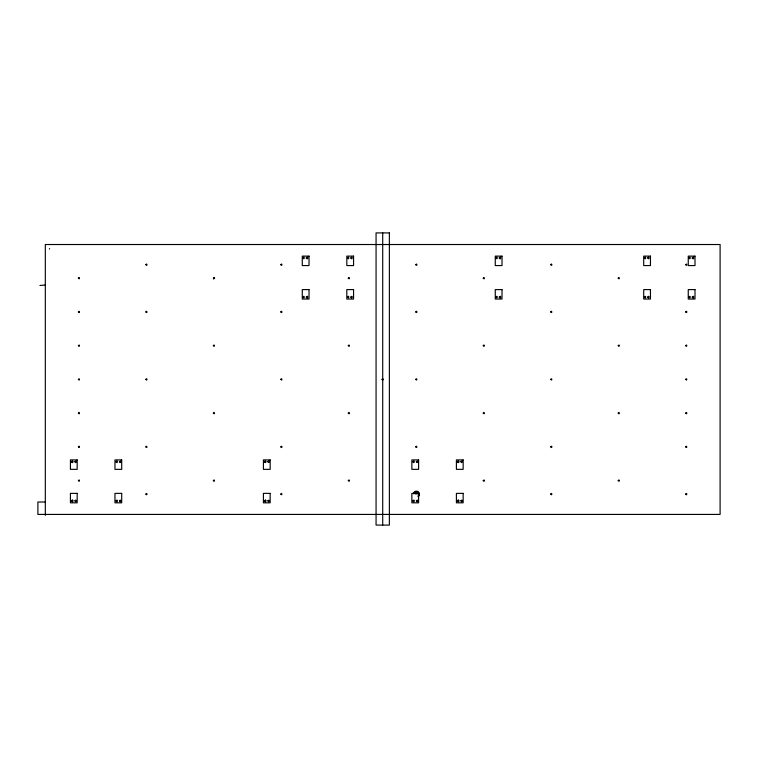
<?xml version="1.0" encoding="UTF-8"?>
<svg xmlns="http://www.w3.org/2000/svg" width="758" height="758" viewBox="0 0 758 758"><rect width="100%" height="100%" fill="white"/><g stroke="black" fill="none" stroke-linecap="round" stroke-linejoin="round"><path stroke-width="1.14" d="M214.703 278.252C211.577 280.867 214.902 275.362 214.021 278.252M415.848 493.856L417.052 493.856M49.374 249.041L49.64 248.633M45.319 285.008L39.928 285.472M45.319 502.014L37.9 502.014L37.9 514.426L720.1 514.426L720.1 244.521L45.319 244.521L45.319 515.374M382.714 232.914L382.714 525.086M414.048 493.837A2.426 2.426 0 0 1 417.611 492.056A2.426 2.426 0 0 1 418.037 496.016M415.498 493.828A1.014 1.014 0 0 1 417.402 493.828M413.442 493.752A3.032 3.032 0 0 1 418.094 491.629A3.032 3.032 0 0 1 418.094 496.736M71.442 461.736C73.194 464.768 73.498 458.855 71.442 461.736M71.631 461.745C73.204 464.048 73.005 459.424 71.631 461.745M78.377 278.205C80.14 280.394 79.647 275.865 78.387 278.158M71.442 500.867C73.346 503.88 73.308 497.968 71.442 500.867M71.631 500.886C73.261 503.132 73.024 498.508 71.64 500.839M78.377 311.945C79.855 314.276 79.884 309.652 78.377 311.945M78.377 345.686C79.846 348.017 79.903 343.374 78.377 345.686M74.881 461.736C76.283 464.588 77.022 459.159 74.881 461.736M78.377 379.426C79.836 381.757 79.922 377.124 78.377 379.426M74.881 500.877C76.567 503.672 76.662 498.205 74.89 500.82M78.377 413.167C79.912 415.431 79.846 410.94 78.396 413.063M78.377 446.898C80.092 449.124 79.628 444.586 78.387 446.85M78.377 480.638C80.083 482.865 79.628 478.326 78.387 480.591M115.974 461.736C117.708 464.768 118.077 458.865 115.974 461.736M115.974 500.867C117.698 503.899 118.125 498.006 115.974 500.867M119.413 461.736C120.816 464.597 121.564 459.159 119.413 461.736M119.413 500.877C121.1 503.672 121.195 498.205 119.423 500.82M145.858 264.713C147.431 266.987 147.317 262.382 145.868 264.665M145.858 311.945C147.63 314.153 147.052 309.558 145.858 311.945M145.858 379.426C147.583 381.672 147.09 377.01 145.858 379.426M145.858 446.898C147.516 449.153 147.09 444.643 145.868 446.85M145.858 494.14C147.431 496.405 147.327 491.79 145.868 494.083M213.339 345.686C214.997 347.96 214.618 343.279 213.339 345.686M213.339 413.167C215.064 415.337 214.618 410.921 213.349 413.063M213.339 480.638C214.817 482.988 214.836 478.27 213.339 480.591M264.428 461.736C266.352 464.711 266.314 458.789 264.428 461.736M264.618 461.745C266.39 463.972 265.793 459.301 264.618 461.745M264.428 500.867C265.935 503.956 266.778 498.082 264.428 500.867M264.618 500.886C266.115 503.198 266.105 498.575 264.627 500.839M267.868 461.736C269.715 464.483 269.516 458.941 267.868 461.736M267.868 500.877C269.279 503.71 270.009 498.3 267.868 500.82M280.811 264.713C282.402 266.987 282.241 262.391 280.82 264.665M280.811 311.945C282.63 314.153 281.891 309.539 280.811 311.945M280.811 379.426C282.563 381.644 281.985 377.048 280.811 379.426M280.811 446.898C282.308 449.181 282.402 444.624 280.82 446.85M280.811 494.14C282.488 496.376 282.061 491.828 280.82 494.083M302.954 257.957C304.574 260.733 304.877 255.342 302.954 257.957M302.954 297.089C304.773 299.817 304.64 294.407 302.963 297.032M306.26 257.947C307.919 260.998 308.525 255.076 306.26 257.947M306.459 257.966C308.004 260.259 307.947 255.617 306.459 257.966M306.26 297.089C307.682 300.168 308.733 294.379 306.27 297.022M306.459 297.098C308.118 299.401 307.653 294.673 306.459 297.098M347.486 257.957C349.106 260.733 349.391 255.361 347.486 257.957M347.486 297.089C349.305 299.817 349.192 294.398 347.496 297.032M348.292 278.205C350.073 280.394 349.514 275.865 348.301 278.158M350.793 257.947C352.442 260.998 353.076 255.076 350.793 257.947M348.292 345.686C349.817 348.017 349.684 343.383 348.292 345.686M350.793 297.089C352.224 300.168 353.256 294.388 350.802 297.022M348.292 413.167C349.808 415.431 349.798 410.94 348.31 413.063M348.292 480.638C349.969 482.874 349.599 478.307 348.301 480.591M382.032 379.426C383.605 381.719 383.453 377.067 382.032 379.426M415.772 264.713C417.317 267.006 417.26 262.363 415.772 264.713M415.772 311.945C417.459 314.182 417.089 309.567 415.772 311.945M412.873 461.736C414.588 464.777 415.024 458.874 412.873 461.736M415.772 379.426C417.469 381.691 416.966 377.001 415.772 379.426M412.873 500.867C414.664 503.88 414.929 498.053 412.873 500.867M415.772 446.898C417.573 449.115 416.843 444.558 415.772 446.898M416.313 461.736C417.734 464.588 418.435 459.168 416.313 461.736M416.313 500.877C417.876 503.672 418.378 498.214 416.322 500.82M457.415 461.736C459.149 464.777 459.519 458.865 457.415 461.736M457.605 461.745C459.168 464.048 459.007 459.443 457.605 461.745M457.415 500.867C459.234 503.88 459.452 497.959 457.415 500.867M457.605 500.886C459.329 503.113 458.798 498.518 457.614 500.839M460.855 461.736C462.276 464.588 462.958 459.168 460.855 461.736M460.855 500.877C462.408 503.672 462.92 498.205 460.855 500.82M483.244 278.205C484.883 280.469 484.599 275.903 483.253 278.158M483.244 345.686C484.921 347.941 484.57 343.27 483.244 345.686M483.244 413.167C484.893 415.356 484.627 410.959 483.263 413.063M483.244 480.638C484.618 483.007 484.893 478.298 483.253 480.591M495.94 257.957C497.684 260.733 497.75 255.209 495.94 257.957M495.94 297.089C497.589 299.827 497.911 294.483 495.95 297.032M499.247 257.947C500.754 261.046 501.578 255.152 499.247 257.947M499.446 257.966C501.076 260.221 500.83 255.617 499.446 257.919M499.247 297.089C500.849 300.13 501.474 294.341 499.257 297.022M499.446 297.098C501.019 299.391 500.858 294.739 499.446 297.098M550.725 264.713C552.364 266.968 552.118 262.363 550.734 264.665M550.725 311.945C552.487 314.191 551.815 309.596 550.725 311.945M550.725 379.426C552.383 381.691 551.966 377.086 550.725 379.426M550.725 446.898C552.269 449.162 552.269 444.605 550.734 446.85M550.725 494.14C552.44 496.357 551.947 491.8 550.734 494.083M618.206 278.205C619.959 280.413 619.409 275.874 618.206 278.158M618.206 345.686C619.788 347.969 619.618 343.346 618.206 345.686M618.206 413.167C619.684 415.45 619.703 410.978 618.215 413.063M618.206 480.638C619.873 482.874 619.532 478.289 618.206 480.591M644.395 257.957C646.053 260.733 646.29 255.285 644.395 257.957M644.395 297.089C645.93 299.855 646.432 294.587 644.395 297.032M647.702 257.947C649.615 260.941 649.587 255.001 647.702 257.947M647.702 297.089C649.284 300.159 649.947 294.294 647.702 297.022M685.677 264.713C687.146 267.024 687.241 262.429 685.687 264.665M685.677 311.945C687.269 314.229 687.155 309.558 685.677 311.945M685.677 345.686C687.269 347.96 687.07 343.346 685.677 345.686M688.927 257.957C690.585 260.733 690.832 255.285 688.927 257.957M685.677 379.426C687.411 381.662 686.89 377.001 685.677 379.426M688.927 297.089C690.585 299.846 690.803 294.521 688.937 297.032M685.677 413.167C687.402 415.375 686.966 410.808 685.687 413.11M692.234 257.947C693.892 260.998 694.499 255.076 692.234 257.947M685.677 446.898C687.44 449.106 686.824 444.605 685.687 446.85M692.433 257.966C693.949 260.269 693.93 255.645 692.433 257.919M692.234 297.089C693.655 300.168 694.707 294.379 692.244 297.022M692.433 297.098C694.034 299.401 693.703 294.748 692.433 297.098M685.677 494.14C687.146 496.452 687.241 491.847 685.687 494.083M389.366 232.914L376.063 232.914L376.063 525.086L389.366 525.086L389.366 232.914M309.027 256.119L302.281 256.119L302.281 265.565L309.027 265.565L309.027 256.119M353.56 256.119L346.813 256.119L346.813 265.565L353.56 265.565L353.56 256.119M502.014 256.119L495.268 256.119L495.268 265.565L502.014 265.565L502.014 256.119M650.459 256.119L643.713 256.119L643.713 265.565L650.459 265.565L650.459 256.119M695.001 256.119L688.255 256.119L688.255 265.565L695.001 265.565L695.001 256.119M309.027 289.594L302.281 289.594L302.281 299.04L309.027 299.04L309.027 289.594M353.56 289.594L346.813 289.594L346.813 299.04L353.56 299.04L353.56 289.594M502.014 289.594L495.268 289.594L495.268 299.04L502.014 299.04L502.014 289.594M650.459 289.594L643.713 289.594L643.713 299.04L650.459 299.04L650.459 289.594M695.001 289.594L688.255 289.594L688.255 299.04L695.001 299.04L695.001 289.594M77.174 459.907L70.428 459.907L70.428 469.354L77.174 469.354L77.174 459.907M121.706 459.907L114.96 459.907L114.96 469.354L121.706 469.354L121.706 459.907M270.161 459.907L263.414 459.907L263.414 469.354L270.161 469.354L270.161 459.907M418.606 459.907L411.859 459.907L411.859 469.354L418.606 469.354L418.606 459.907M463.147 459.907L456.401 459.907L456.401 469.354L463.147 469.354L463.147 459.907M77.174 493.373L70.428 493.373L70.428 502.819L77.174 502.819L77.174 493.373M121.706 493.373L114.96 493.373L114.96 502.819L121.706 502.819L121.706 493.373M270.161 493.373L263.414 493.373L263.414 502.819L270.161 502.819L270.161 493.373M418.606 493.373L411.859 493.373L411.859 502.819L418.606 502.819L418.606 493.373M463.147 493.373L456.401 493.373L456.401 502.819L463.147 502.819L463.147 493.373"/></g></svg>
